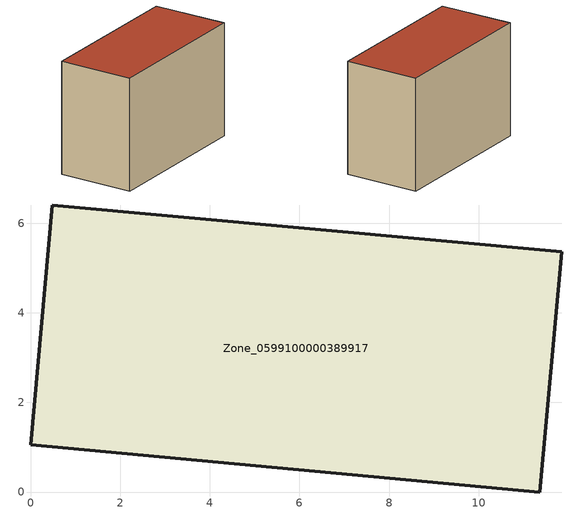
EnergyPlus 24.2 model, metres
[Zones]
Zone_0599100000389917
 floor ground (C_G): 0,1.05 0.49,6.4 11.86,5.36 11.36,0 z0
 wall outside (C_F): 0.49,6.4 0,1.05 11.36,0 11.86,5.36 0.49,6.4 z0:8.09
 roof outside (C_R): 11.36,0 11.86,5.36 0.49,6.4 0,1.05 z8.09
[BUILDING]
Pand.0599100000389917: North Axis=0; Terrain=City; Loads Convergence Tolerance Value=0.04; Temperature Convergence Tolerance Value=0.4; Solar Distribution=FullExterior; Maximum Number of Warmup Days=25; Minimum Number of Warmup Days=1
[Site:Location]
Rotterdam.The.Hague.AP_ZH_NLD Design_Conditions: Latitude=51.96; Longitude=4.45; Time Zone=1; Elevation=-4.5
[SITE:GROUNDTEMPERATURE:BUILDINGSURFACE]
18, 18, 18, 18, 18, 18, 18, 18, 18, 18, 18, 18
[MATERIAL] Thermal Absorptance=0.9; Solar Absorptance=0.7; Visible Absorptance=0.7
Name | Roughness | Thickness | Conductivity | Density | Specific Heat
G.TC.1992-2005 | MediumSmooth | 0.15 | 0.06 | 540 | 1210
F.TC.1992-2005 | Rough | 0.3 | 0.12 | 1920 | 840
R.TC.1992-2005 | MediumRough | 0.2 | 0.08 | 1500 | 1000
[CONSTRUCTION]
C_G: G.TC.1992-2005
C_F: F.TC.1992-2005
C_R: R.TC.1992-2005
[ZONE]
Zone_0599100000389917: Type=1; Multiplier=1; Ceiling Height=Autocalculate; Volume=Autocalculate; Floor Area=autocalculate; Part of Total Floor Area=Yes
[ZONEINFILTRATION:DESIGNFLOWRATE]
Infil_Zone_0599100000389917: Zone or ZoneList or Space or SpaceList=Zone_0599100000389917; Schedule=AlwaysOn; Design Flow Rate Calculation Method=Flow/Area; Flow Rate per Floor Area=0.0015; Constant Term Coefficient=1; Temperature Term Coefficient=0; Velocity Term Coefficient=0; Velocity Squared Term Coefficient=0
[HVACTEMPLATE:ZONE:IDEALLOADSAIRSYSTEM]
Zone_0599100000389917: Maximum Heating Supply Air Temperature=50; Minimum Cooling Supply Air Temperature=13; Maximum Heating Supply Air Humidity Ratio=0.0156; Minimum Cooling Supply Air Humidity Ratio=0.0077; Heating Limit=NoLimit; Cooling Limit=NoLimit; Dehumidification Control Type=ConstantSensibleHeatRatio; Cooling Sensible Heat Ratio=0.7; Dehumidification Setpoint=60; Humidification Control Type=None; Humidification Setpoint=30; Outdoor Air Method=None; Outdoor Air Flow Rate per Person=0.00944; Outdoor Air Flow Rate per Zone Floor Area=0; Outdoor Air Flow Rate per Zone=0; Demand Controlled Ventilation Type=None; Outdoor Air Economizer Type=NoEconomizer; Heat Recovery Type=None; Sensible Heat Recovery Effectiveness=0.7; Latent Heat Recovery Effectiveness=0.65
[ZONECONTROL:THERMOSTAT]
ThermostatControl_Zone_0599100000389917: Zone or ZoneList=Zone_0599100000389917; Control Type Schedule=DualSetpointControlType; Control 1=Thermostat_Zone_0599100000389917; Temperature Difference Between Cutout And Setpoint=0
[THERMOSTATSETPOINT:DUALSETPOINT]
Thermostat_Zone_0599100000389917: Heating Setpoint Temperature Schedule=HeatingSetpoint_Zone_0599100000389917; Cooling Setpoint Temperature Schedule=CoolingSetpoint_Zone_0599100000389917
[SCHEDULE:COMPACT]
HeatingSetpoint_Zone_0599100000389917: Through: 12/31, For: AllDays, Until: 24:00, 21
CoolingSetpoint_Zone_0599100000389917: Through: 12/31, For: AllDays, Until: 24:00, 24
DualSetpointControlType: Through: 12/31, For: AllDays, Until: 24:00, 4
AlwaysOn: Through: 12/31, For: AllDays, Until: 24:00, 1
